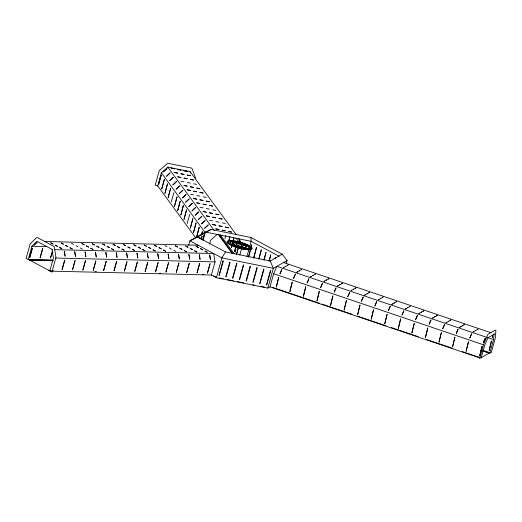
<?xml version="1.0" encoding="UTF-8"?>
<svg xmlns="http://www.w3.org/2000/svg" width="522" height="522" viewBox="0 0 522 522"><rect width="100%" height="100%" fill="white"/><g stroke="black" fill="none" stroke-linecap="round" stroke-linejoin="round"><path stroke-width="0.78" d="M492.318 335.157L492.409 337.682L492.598 335.254M481.082 357.772L489.917 352.761L493.558 339.633L494.014 333.767M235.944 249.816L235.285 252.302M50.249 271.114L28.253 259.375L31.894 246.247L36.964 241.314L52.513 249.607M52.435 251.082L50.504 258.051L52.435 251.865M51.926 272.008L55.965 257.444L54.164 246.521L37.232 237.484L36.755 237.471L30.139 243.911L26.1 258.468L27.777 259.362M195.554 237.601L157.735 185.956L161.376 172.828L167.836 167.105L190.073 171.601L236.029 234.365M188.631 245.405L189.897 240.838L205.374 232.062L211.129 229.439L250.945 237.497L282.226 254.181L287.1 260.504L286.258 263.545M199.619 238.828L199.946 237.353M201.557 234.711L202.412 231.611L201.623 234.796M201.14 239.259L202.086 236.14L201.238 239.2M202.751 239.631L204.128 234.985L202.856 239.572M203.058 240.433L205.374 232.062L251.147 241.321L279.192 256.282M209.609 244.028L210.679 240.166L217.145 234.443M51.88 271.153L211.403 275.029L215.044 261.9L213.661 253.522L54.954 249.666M225.811 235.494L224.956 238.587M487.326 337.564L276.869 266.305L273.632 273.75L269.991 286.878L267.838 288.098L216.402 277.697L221.889 257.914L225.491 251.93L270.246 260.98L282.226 254.181M229.85 236.734L228.199 243.017L229.915 236.825M236.877 253.314L238.221 248.094L236.446 254.749M239.794 255.023L242.149 246.528M246.926 256.537L251.147 241.321L250.945 237.497M248.426 256.935L251.819 244.694L248.661 257.059M253.588 257.933L256.556 247.226L253.829 258.057M258.755 258.932L261.3 249.751L258.99 259.056M263.917 259.93L266.037 252.283L264.152 260.054M269.078 260.928L270.774 254.808L269.313 261.052M275.087 258.866L275.753 257.463M267.838 288.098L273.326 268.315L270.246 260.98M479.725 358.542L483.763 343.978L487.985 334.269L495.274 330.139L495.9 330.348L495.306 338.002L491.267 352.565L490.543 352.976M481.075 358.346L484.716 345.218L487.946 337.773L494.641 333.976M287.1 260.504L273.326 268.315L221.889 257.914L189.897 240.838L197.655 237.079L211.129 229.439M44.292 241.49L198.119 245.229M71.521 243.285L73.524 244.459M164.952 245.555L166.955 246.736M75.958 245.653L77.967 246.834M169.396 247.924L171.399 249.105M31.894 246.247L46.543 246.606M80.401 248.022L82.404 249.203M173.833 250.292L175.842 251.473M55.521 258.025L215.044 261.9M28.253 259.375L52.67 259.969M29.232 259.897L52.8 260.471M29.734 260.165L53.303 260.739M48.774 270.324L50.36 270.363M51.717 270.65L53.342 270.69M94.854 271.694L96.479 271.734M159.151 273.26L160.776 273.3M202.288 274.311L203.913 274.35M157.735 185.956L155.191 185.271L159.23 170.707L167.66 163.249L191.881 168.149L195.639 178.243M219.194 277.945L223.168 278.755M227.142 279.557L233.504 280.843M237.477 281.645L243.839 282.937M252.589 284.705L254.175 285.025M260.537 286.31L264.517 287.113M283.563 262.514L490.934 332.723M488.161 337.806L493.558 339.633M273.632 273.75L483.32 344.742M482.981 350.412L489.917 352.761M482.563 350.653L489.499 353.002M482.582 350.856L489.284 353.126M272.556 287.368L319.621 303.302M321.937 304.085L352.024 314.27M357.426 316.097L385.973 325.767M391.369 327.594L418.376 336.736M426.865 339.607L452.326 348.233M462.355 351.626L480.096 357.635M269.991 286.878L479.679 357.87M197.655 237.079L225.491 251.93M213.57 275.74L216.16 277.123M211.403 275.029L216.402 277.697M51.45 271.995L49.773 271.101L53.414 257.972L52.03 249.594M238.606 238.593L240.133 242.789M196.722 184.383L193.616 183.829M206.255 197.394L203.143 196.84M215.782 210.405L212.669 209.857M225.308 223.423L222.202 222.868M235.924 238.032L241.19 245.223M190.373 183.098L187.261 182.543M199.9 196.109L196.787 195.554M209.426 209.12L206.32 208.572M218.959 222.137L215.847 221.582M184.018 181.813L180.906 181.258M193.545 194.823L190.432 194.269M203.078 207.834L199.965 207.286M212.604 220.852L209.492 220.297M220.317 234.815L234.202 253.777M219.018 234.672L232.942 253.692M218.203 234.385L232.081 253.34M167.836 167.105L214.268 230.522M161.376 172.828L204.937 232.323M173.891 192.664L171.255 201.857M189.773 214.353L187.137 223.547M239.383 238.939L241.595 245.014M190.073 171.601L190.628 173.121M32.318 248.257L29.741 257.542L32.318 248.257M42.7 248.511L40.122 257.796L42.7 248.511M64.695 260.25L62.118 269.535L64.695 260.25M75.077 260.498L72.499 269.783L75.077 260.498M85.458 260.752L82.881 270.037L85.458 260.752M95.839 261.007L93.262 270.292L95.839 261.007M106.22 261.254L103.643 270.54L106.22 261.254M116.602 261.509L114.024 270.794L116.602 261.509M126.983 261.763L124.406 271.048L126.983 261.763M161.122 175.222L158.616 184.599L161.122 175.222M137.364 262.011L134.787 271.296L137.364 262.011M164.299 179.561L161.787 188.931L164.299 179.561M167.477 183.894L164.965 193.27L167.477 183.894M147.746 262.266L145.168 271.551L147.746 262.266M170.655 188.233L168.143 197.61L170.655 188.233M158.127 262.52L155.549 271.805L158.127 262.52M177.004 196.911L174.498 206.288L177.004 196.911M180.181 201.251L177.669 210.62L180.181 201.251M183.359 205.59L180.847 214.96L183.359 205.59M168.508 262.768L165.931 272.053L168.508 262.768M186.53 209.922L184.025 219.299L186.53 209.922M178.889 263.023L176.312 272.308L178.889 263.023M192.886 218.601L190.373 227.977L192.886 218.601M196.063 222.94L193.551 232.316L196.063 222.94M189.271 263.277L186.693 272.562L189.271 263.277M199.241 227.279L196.729 236.649L199.241 227.279M199.652 263.525L197.075 272.81L199.652 263.525M210.033 263.78L207.456 273.065L210.033 263.78M222.979 260.909L218.953 275.433L219.292 275.505L223.318 260.974L222.979 260.909M233.882 237.98L231.37 247.356L233.882 237.98M229.758 262.279L225.732 276.81L226.072 276.875L230.098 262.344L229.758 262.279M237.06 242.319L234.548 251.689L237.06 242.319M236.538 263.649L232.512 278.18L232.851 278.246L236.877 263.714L236.538 263.649M243.317 265.019L239.291 279.551L239.631 279.616L243.657 265.091L243.317 265.019M250.097 266.39L246.071 280.921L246.41 280.993L250.436 266.461L250.097 266.39M256.876 267.76L252.85 282.291L253.19 282.363L257.215 267.832L256.876 267.76M263.656 269.137L259.63 283.661L259.969 283.733L263.995 269.202L263.656 269.137M270.435 270.507L266.409 285.038L266.749 285.103L270.774 270.572L270.435 270.507M278.624 277.613L276.327 286.996L278.624 277.613M292.183 282.206L289.886 291.583L292.183 282.206M305.742 286.793L303.445 296.176L305.742 286.793M319.294 291.387L317.004 300.763L319.294 291.387M332.853 295.974L330.556 305.357L332.853 295.974M346.412 300.568L344.115 309.944L346.412 300.568M359.971 305.155L357.674 314.538L359.971 305.155M373.53 309.748L371.233 319.125L373.53 309.748M387.083 314.335L384.792 323.718L387.083 314.335M400.642 318.929L398.351 328.305L400.642 318.929M414.2 323.516L411.904 332.899L414.2 323.516M427.759 328.11L425.463 337.486L427.759 328.11M441.318 332.697L439.022 342.08L441.318 332.697M454.871 337.29L452.581 346.667L454.871 337.29M468.43 341.877L466.139 351.26L468.43 341.877M481.989 346.471L479.692 355.847L481.989 346.471M491.456 341.094L489.166 350.477L491.456 341.094M281.802 269.587L280.014 273.698L281.802 269.587M295.361 274.174L293.573 278.291L295.361 274.174M308.913 278.768L307.125 282.878L308.913 278.768M322.472 283.355L320.684 287.472L322.472 283.355M336.031 287.948L334.243 292.059L336.031 287.948M349.59 292.535L347.802 296.653L349.59 292.535M363.149 297.129L361.361 301.24L363.149 297.129M376.701 301.716L374.913 305.833L376.701 301.716M390.26 306.31L388.472 310.42L390.26 306.31M403.819 310.897L402.031 315.007L403.819 310.897M417.378 315.49L415.59 319.601L417.378 315.49M430.937 320.077L429.149 324.188L430.937 320.077M444.49 324.664L442.702 328.782L444.49 324.664M458.048 329.258L456.261 333.369L458.048 329.258M471.607 333.845L469.82 337.962L471.607 333.845M485.166 338.439L483.379 342.549L485.166 338.439M36.984 242.267L34.178 244.994L36.984 242.267M166.916 168.586L163.412 171.842L166.916 168.586M170.094 172.926L166.59 176.182L170.094 172.926M173.271 177.265L169.767 180.514L173.271 177.265M176.449 181.604L172.945 184.853L176.449 181.604M179.627 185.943L176.116 189.192L179.627 185.943M182.798 190.276L179.294 193.531L182.798 190.276M185.976 194.615L182.472 197.871L185.976 194.615M189.153 198.954L185.649 202.203L189.153 198.954M192.331 203.293L188.827 206.542L192.331 203.293M195.502 207.632L191.998 210.881L195.502 207.632M198.68 211.965L195.176 215.221L198.68 211.965M201.857 216.304L198.353 219.56L201.857 216.304M205.035 220.643L201.531 223.892L205.035 220.643M208.206 224.982L204.702 228.231L208.206 224.982M284.32 267.101L283.368 267.642L284.32 267.101M286.232 266.018L285.28 266.559L286.232 266.018M288.144 264.928L287.191 265.476L288.144 264.928M297.879 271.688L296.92 272.23L297.879 271.688M299.791 270.605L298.838 271.146L299.791 270.605M301.703 269.522L300.75 270.063L301.703 269.522M311.438 276.282L310.479 276.823L311.438 276.282M313.35 275.198L312.391 275.74L313.35 275.198M315.262 274.109L314.303 274.65L315.262 274.109M324.997 280.869L324.038 281.41L324.997 280.869M326.909 279.785L325.95 280.327L326.909 279.785M328.821 278.702L327.862 279.244L328.821 278.702M338.55 285.462L337.597 286.004L338.55 285.462M340.468 284.379L339.509 284.921L340.468 284.379M342.38 283.289L341.421 283.831L342.38 283.289M352.109 290.049L351.156 290.591L352.109 290.049M354.02 288.966L353.068 289.508L354.02 288.966M355.932 287.883L354.98 288.425L355.932 287.883M365.668 294.643L364.708 295.184L365.668 294.643M367.579 293.553L366.627 294.101L367.579 293.553M369.491 292.47L368.539 293.012L369.491 292.47M379.226 299.23L378.267 299.772L379.226 299.23M381.138 298.147L380.179 298.688L381.138 298.147M383.05 297.064L382.091 297.605L383.05 297.064M392.785 303.824L391.826 304.365L392.785 303.824M394.697 302.734L393.738 303.282L394.697 302.734M396.609 301.651L395.65 302.192L396.609 301.651M406.338 308.411L405.385 308.952L406.338 308.411M408.256 307.327L407.297 307.869L408.256 307.327M410.168 306.244L409.209 306.786L410.168 306.244M419.897 313.004L418.944 313.546L419.897 313.004M421.809 311.915L420.856 312.456L421.809 311.915M423.72 310.831L422.768 311.373L423.72 310.831M433.456 317.591L432.503 318.133L433.456 317.591M435.368 316.508L434.415 317.05L435.368 316.508M437.279 315.425L436.327 315.967L437.279 315.425M447.015 322.185L446.056 322.726L447.015 322.185M448.927 321.095L447.967 321.637L448.927 321.095M450.838 320.012L449.879 320.554L450.838 320.012M460.574 326.772L459.614 327.314L460.574 326.772M462.485 325.689L461.526 326.23L462.485 325.689M464.397 324.606L463.438 325.147L464.397 324.606M474.126 331.359L473.173 331.907L474.126 331.359M476.044 330.276L475.085 330.817L476.044 330.276M477.956 329.193L476.997 329.734L477.956 329.193M50.758 242.776L52.976 243.963L50.758 242.776M61.139 243.03L63.358 244.218L61.139 243.03M81.902 243.533L84.12 244.72L81.902 243.533M92.283 243.787L94.502 244.975L92.283 243.787M102.664 244.042L104.883 245.223L102.664 244.042M113.046 244.289L115.264 245.477L113.046 244.289M123.427 244.544L125.645 245.732L123.427 244.544M133.808 244.798L136.027 245.979L133.808 244.798M144.189 245.046L146.408 246.234L144.189 245.046M154.571 245.301L156.789 246.488L154.571 245.301M175.333 245.803L177.552 246.991L175.333 245.803M185.715 246.058L187.933 247.245L185.715 246.058M196.096 246.312L198.314 247.493L196.096 246.312M55.195 245.151L57.42 246.332L55.195 245.151M65.576 245.399L67.801 246.586L65.576 245.399M86.339 245.908L88.564 247.089L86.339 245.908M96.72 246.156L98.945 247.343L96.72 246.156M107.101 246.41L109.326 247.591L107.101 246.41M117.483 246.665L119.708 247.846L117.483 246.665M127.864 246.913L130.089 248.1L127.864 246.913M138.252 247.167L140.47 248.348L138.252 247.167M148.633 247.421L150.851 248.602L148.633 247.421M159.014 247.669L161.233 248.857L159.014 247.669M179.777 248.178L181.995 249.359L179.777 248.178M190.158 248.426L192.377 249.614L190.158 248.426M200.539 248.681L202.758 249.862L200.539 248.681M59.639 247.519L61.857 248.7L59.639 247.519M70.02 247.767L72.238 248.955L70.02 247.767M90.782 248.276L93.001 249.457L90.782 248.276M101.164 248.524L103.382 249.712L101.164 248.524M111.545 248.779L113.763 249.966L111.545 248.779M121.926 249.033L124.145 250.214L121.926 249.033M132.307 249.281L134.532 250.469L132.307 249.281M142.689 249.536L144.914 250.723L142.689 249.536M153.07 249.79L155.295 250.971L153.07 249.79M163.451 250.038L165.676 251.226L163.451 250.038M184.214 250.547L186.439 251.728L184.214 250.547M194.595 250.795L196.82 251.982L194.595 250.795M204.976 251.049L207.201 252.237L204.976 251.049M64.336 251.467L65.1 256.093L64.336 251.467M74.718 251.715L75.481 256.348L74.718 251.715M85.106 251.969L85.862 256.596L85.106 251.969M95.487 252.224L96.244 256.85L95.487 252.224M105.868 252.472L106.625 257.105L105.868 252.472M116.249 252.726L117.006 257.353L116.249 252.726M126.631 252.981L127.388 257.607L126.631 252.981M137.012 253.229L137.775 257.861L137.012 253.229M147.393 253.483L148.157 258.109L147.393 253.483M157.774 253.738L158.538 258.364L157.774 253.738M168.156 253.986L168.919 258.618L168.156 253.986M178.537 254.24L179.3 258.866L178.537 254.24M188.918 254.495L189.682 259.121L188.918 254.495M199.3 254.743L200.063 259.375L199.3 254.743M209.681 254.997L210.444 259.623L209.681 254.997M174.492 168.795L171.314 168.156L174.492 168.795M180.84 170.081L177.663 169.441L180.84 170.081M187.196 171.366L184.018 170.727L187.196 171.366M177.663 173.134L174.485 172.488L177.663 173.134M184.018 174.42L180.84 173.774L184.018 174.42M190.373 175.705L187.196 175.059L190.373 175.705M180.84 177.473L177.663 176.827L180.84 177.473M187.196 178.759L184.018 178.113L187.196 178.759M193.551 180.044L190.373 179.398L193.551 180.044M187.196 186.145L184.018 185.506L187.196 186.145M193.545 187.431L190.373 186.791L193.545 187.431M199.9 188.716L196.722 188.077L199.9 188.716M190.367 190.484L187.196 189.845L190.367 190.484M196.722 191.77L193.545 191.13L196.722 191.77M203.078 193.055L199.9 192.416L203.078 193.055M196.722 199.163L193.545 198.517L196.722 199.163M203.078 200.448L199.9 199.802L203.078 200.448M209.433 201.733L206.255 201.087L209.433 201.733M199.9 203.502L196.722 202.856L199.9 203.502M206.255 204.787L203.078 204.141L206.255 204.787M212.604 206.073L209.426 205.427L212.604 206.073M206.249 212.173L203.071 211.534L206.249 212.173M212.604 213.459L209.426 212.819L212.604 213.459M218.959 214.744L215.782 214.105L218.959 214.744M209.426 216.513L206.249 215.873L209.426 216.513M215.782 217.798L212.604 217.159L215.782 217.798M222.137 219.083L218.959 218.444L222.137 219.083M215.782 225.191L212.604 224.545L215.782 225.191M222.131 226.476L218.959 225.83L222.131 226.476M228.486 227.762L225.308 227.116L228.486 227.762M218.953 229.523L215.782 228.884L218.953 229.523M225.308 230.809L222.131 230.169L225.308 230.809M231.664 232.094L228.486 231.455L231.664 232.094M238.6 245.81L238.3 245.705A3.791 0.894 15.5 0 1 237.236 243.859A3.791 0.894 15.5 0 1 243.193 245.921A3.791 0.894 15.5 0 1 238.6 245.81M232.538 245.718A12.156 2.878 15.5 0 0 251.265 248.589A12.156 2.878 15.5 0 0 235.037 241.249A12.156 2.878 15.5 0 0 232.538 245.718M232.016 245.758A13.057 3.093 15.5 0 0 252.126 248.837A13.057 3.093 15.5 0 0 234.704 240.955A13.057 3.093 15.5 0 0 232.016 245.758M234.019 245.627A9.605 2.277 15.5 0 0 248.818 247.898A9.605 2.277 15.5 0 0 235.996 242.097A9.605 2.277 15.5 0 0 234.019 245.627M233.608 245.66A10.309 2.44 15.5 0 0 249.49 248.094A10.309 2.44 15.5 0 0 235.729 241.869A10.309 2.44 15.5 0 0 233.608 245.66M235.709 245.529A6.688 1.586 15.5 0 0 246.012 247.108A6.688 1.586 15.5 0 0 237.086 243.069A6.688 1.586 15.5 0 0 235.709 245.529M235.422 245.549A7.177 1.703 15.5 0 0 246.482 247.245A7.177 1.703 15.5 0 0 236.897 242.906A7.177 1.703 15.5 0 0 235.422 245.549"/></g></svg>
